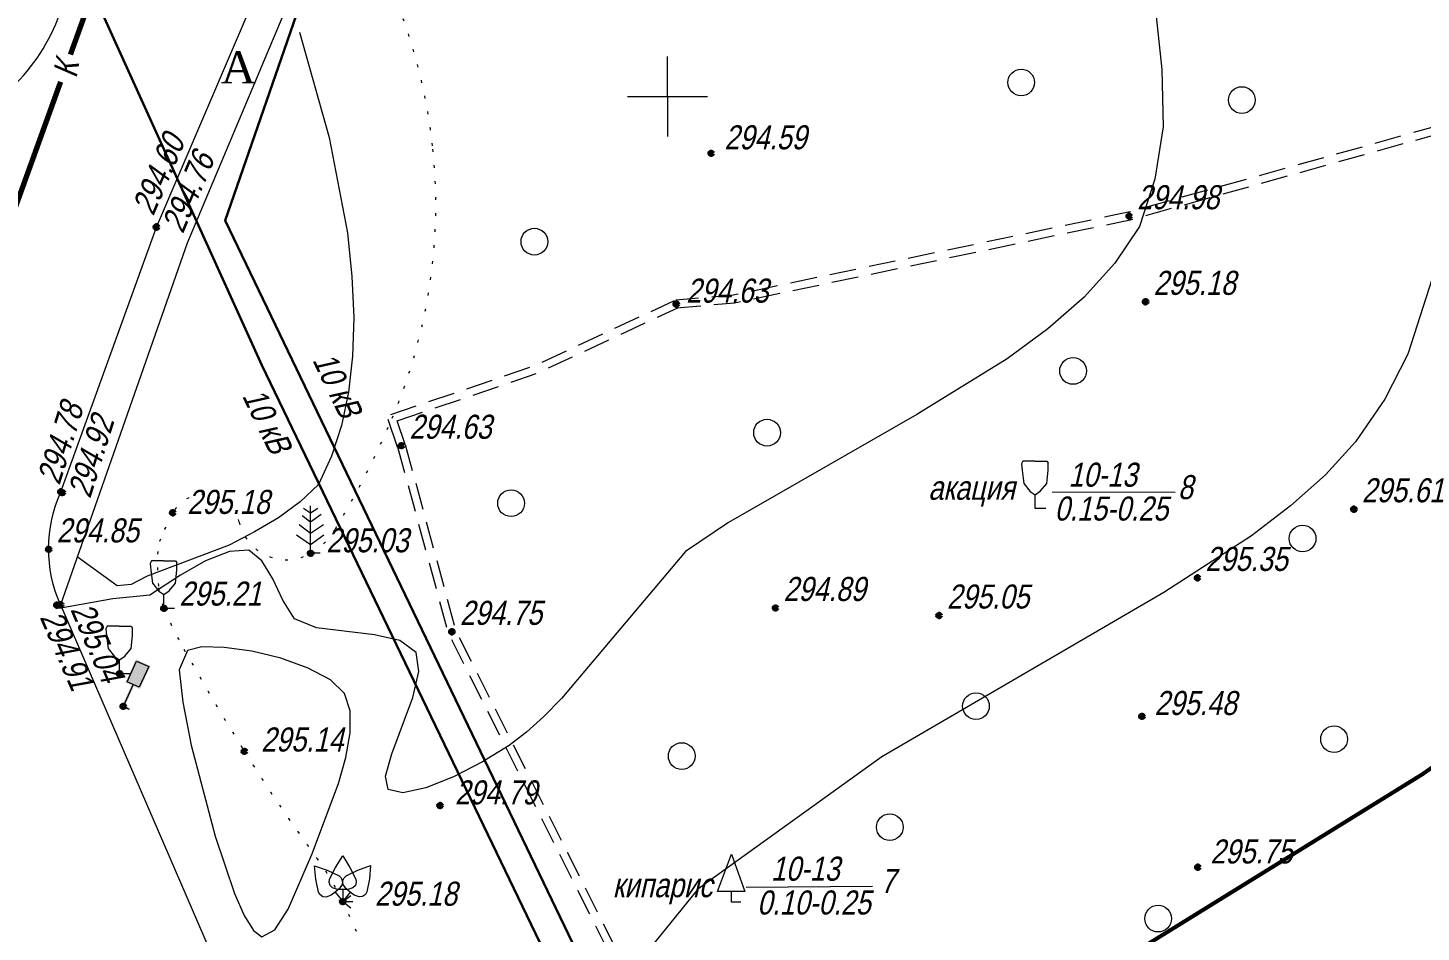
# Model space of a CAD drawing. Header units: metres. Extents: x 5191936 to 10384803, y 4968698 to 9938221.
# Drawn here: x 5192426.1 to 5192478.2, y 4968868.7 to 4968902.6 of the extents above; entities that cross this region are included whole.
import ezdxf

# ---------------------------------------------------------------- set-up
doc = ezdxf.new("R2010")
doc.units = ezdxf.units.M
for name, pattern in [('71100000a', [1, 0, -1]), ('COMMUN', [6, 5, -1]), ('DASHEDX2', [1.5, 1, -0.5])]:
    doc.linetypes.add(name, pattern=pattern)
doc.layers.get('0').update_dxf_attribs({"lineweight": 18})
for name, color, linetype, lineweight in [('31252100', 7, 'Continuous', 18), ('71100000', 7, 'Continuous', 18), ('71133200', 7, 'Continuous', 18), ('71133300', 7, 'Continuous', 18), ('71133600', 7, 'Continuous', 18), ('71133800', 7, 'Continuous', 18), ('Commun', 7, 'Continuous', 18), ('GEO_POINTS', 7, 'Continuous', 18), ('Grid', 7, 'Continuous', 18), ('Otm', 7, 'Continuous', 18), ('R_Поверхность5_CNT-MAJ', 7, 'Continuous', 18), ('R_Поверхность5_CNT-MIN', 7, 'Continuous', 18), ('Sit', 7, 'Continuous', 18), ('Text', 7, 'Continuous', 18), ('Text_com', 7, 'Continuous', 18), ('Us_znak', 7, 'Continuous', 18), ('Us_znak_fon', 7, 'Continuous', 18)]:
    doc.layers.add(name, color=color, linetype=linetype, lineweight=lineweight)
doc.styles.add('eskd', font='ESKD1.shx', dxfattribs={"width": 1.2, "oblique": 15})
doc.styles.get("Standard").update_dxf_attribs({"font": 'arial.ttf', "width": 0.8, "oblique": 13, "height": 0.9})
doc.styles.add('style1', font='times.ttf', dxfattribs={"height": 1})
doc.linetypes.add('KABELww_500', pattern='A,0.0001,-0.4,[131,ltypeshp.shx,S=0.4,R=90,X=0.4,Y=-0.4],0.2,[131,ltypeshp.shx,S=0.2,R=90,X=0.4,Y=-0.2],3.6,[131,ltypeshp.shx,S=0.2,R=-90,X=-0.4,Y=0.2],0.2,[131,ltypeshp.shx,S=0.4,R=-90,X=-0.4,Y=0.4],-0.8,4,-0.4', length=9.6001)

# ---------------------------------------------------------------- blocks, each defined once
blk = doc.blocks.new('71133200')
for p, q in [((-0.924145, 3.560442), (-1.024145, 3.360442)), ((-1.024145, 3.360442), (-0.977382, 2.864397)), ((-0.024145, 3.560442), (-0.924145, 3.560442)), ((-0.024145, 3.560442), (0.875855, 3.560442)), ((0.875855, 3.560442), (0.958164, 3.395824)), ((0.975974, 2.864397), (0.958164, 3.395824)), ((-0.977382, 2.864397), (-0.861899, 1.88241)), ((0.861899, 1.88241), (0.975974, 2.864397)), ((-0.861899, 1.88241), (-0.374616, 1.28565)), ((-0.374616, 1.28565), (0, 1.039723)), ((0, 1.039723), (0.401375, 1.321765)), ((0.401375, 1.321765), (0.861899, 1.88241)), ((0, 0), (0, 1.039723)), ((0.8, 0), (0, 0))]:
    blk.add_line(p, q)
at = {"style": 'eskd', "oblique": 14.99997778}
blk.add_attdef('Z', (1.873004, -0.239356), '', height=2, dxfattribs=at)
blk = doc.blocks.new('71133300')
for p, q in [((0, 0.91), (0, 0)), ((0, 0), (0.76, 0))]:
    blk.add_line(p, q)
blk.add_lwpolyline([(0, 0.91), (-0.38, 0.91), (-0.76, 1.03), (-0.95, 1.21), (-1.01, 1.47), (-0.99, 1.69), (-0.54, 2.57), (0, 3.42), (0.54, 2.57), (0.99, 1.69), (1.01, 1.47), (0.95, 1.21), (0.76, 1.03), (0.39, 0.91)], close=True)
at = {"style": 'eskd', "oblique": 15}
blk.add_attdef('Z', (1.77, -0.69), '', height=2, dxfattribs=at)
blk = doc.blocks.new('71133600')
for p, q in [((-0.52, 3.39), (0, 3.02)), ((0, 3.02), (0.55, 3.39)), ((-0.86, 2.16), (0, 1.51)), ((0, 1.51), (0.96, 2.16))]:
    blk.add_line(p, q)
for points in [[(0.71, 0), (0, 0), (0, 3.55)], [(-0.64, 2.84), (0, 2.37), (0, 2.37), (0.78, 2.93)], [(-1.05, 1.38), (0, 0.67), (1, 1.38)]]:
    blk.add_lwpolyline(points)
at = {"style": 'eskd', "oblique": 15}
blk.add_attdef('Z', (2.03, -0.19), '', height=2, dxfattribs=at)
blk = doc.blocks.new('ZNAK')
at = {"layer": 'Us_znak_fon', "true_color": 0xffffff}
blk.add_hatch(color=7, dxfattribs=at).paths.add_polyline_path([(0.3, 1.8), (-0.3, 1.8), (-0.3, 0.85), (-0.05, 0.85), (-0.05, -0.05), (0.25, -0.05), (0.25, 0.05), (0.05, 0.05), (0.05, 0.85), (0.3, 0.85)])
at = {"layer": 'Us_znak', "color": 0, "linetype": 'Continuous', "lineweight": -2, "ltscale": 10}
blk.add_lwpolyline([(-0.25, 1.75), (0.25, 1.75), (0.25, 0.9), (-0.25, 0.9)], close=True, dxfattribs=at)
at = {"layer": 'Us_znak', "linetype": 'DASHEDX2', "ltscale": 10}
blk.add_lwpolyline([(0, 0.9), (0, 0), (0.25, 0)], dxfattribs=at)
blk = doc.blocks.new('31252100a')
blk.add_circle((0, 0), 1)
blk = doc.blocks.new('GRID')
at = {"layer": 'Grid', "color": 104}
blk.add_line((-1.5, 0), (1.5, 0), dxfattribs=at)
for points in [[(0, 0), (0, 1.5)], [(0, 0), (0, -1.5)]]:
    blk.add_lwpolyline(points, dxfattribs=at)
blk = doc.blocks.new('71133800')
blk.add_lwpolyline([(0.71, 0), (0, 0), (0, 0.8), (-1.03, 0.8), (0, 3.61), (1.01, 0.8), (-0.03, 0.8)])
at = {"style": 'eskd', "oblique": 15}
blk.add_attdef('Z', (1.57, -0.8), '', height=2, dxfattribs=at)

msp = doc.modelspace()

# ---------------------------------------------------------------- linework, layer by layer
at = {"layer": '71100000', "linetype": '71100000a', "ltscale": 0.5}
msp.add_lwpolyline([(5192450.035, 4968840.02, -0.025435), (5192448.271, 4968843.83, -0.033015), (5192447.263, 4968846.905, -0.010565), (5192446.748, 4968849.109, 0.041009), (5192446.581, 4968849.668, 0.014385), (5192445.404, 4968852.443, -0.005343), (5192442.102, 4968859.852, -0.005186), (5192439.063, 4968867.076, 0.013408), (5192437.842, 4968869.851, 0.048157), (5192436.86, 4968871.498, -0.019154), (5192434.162, 4968875.479, -0.011167), (5192431.893, 4968879.309, -0.029325), (5192431.149, 4968880.834, -0.071855), (5192430.95, 4968881.604, -0.041893), (5192430.917, 4968882.963, -0.078018), (5192431.018, 4968883.425, -0.033707), (5192431.48, 4968884.412, -0.688426), (5192433.967, 4968884.061, 0.504722), (5192436.64, 4968882.894, 0.126735), (5192437.571, 4968883.807, 0.034981), (5192439.691, 4968887.949, 0.128452), (5192441.207, 4968898.148, 0.127487), (5192437.534, 4968907.864)], format="xyb", dxfattribs=at)
at = {"layer": 'Commun', "color": 1, "linetype": 'KABELww_500', "lineweight": 30, "elevation": 289.986, "flags": 128}
for points in [[(5192382.466, 4969011.289), (5192415.089, 4968933.441), (5192434.818, 4968889.937), (5192496.307, 4968762.206)], [(5192470.823, 4968955.324), (5192470.043, 4968959.241), (5192459.28, 4968956.949), (5192460.771, 4968950.247), (5192451.844, 4968948.527), (5192433.445, 4968895.36), (5192497.244, 4968762.638)]]:
    msp.add_lwpolyline(points, dxfattribs=at)
at = {"layer": 'Commun', "color": 32, "linetype": 'COMMUN', "ltscale": 0.7, "const_width": 0.2, "elevation": 289.283, "flags": 128}
for points in [[(5192427.65, 4968901.57), (5192435.537, 4968923.461)], [(5192418.659, 4968910.859), (5192425.274, 4968894.976), (5192427.282, 4968900.548)]]:
    msp.add_lwpolyline(points, dxfattribs=at)
at = {"layer": 'GEO_POINTS', "lineweight": 60}
for centre in [(5192451.634, 4968897.871, 294.591), (5192467.282, 4968895.518, 294.976), (5192430.868, 4968895.104, 294.763), (5192430.871, 4968895.117, 294.604), (5192450.327, 4968892.225, 294.634), (5192467.896, 4968892.312, 295.178), (5192440.039, 4968886.923, 294.626), (5192427.294, 4968885.197, 294.783), (5192427.343, 4968885.167, 294.922), (5192431.48, 4968884.412, 295.175), (5192475.694, 4968884.545, 295.61), (5192426.835, 4968883.042, 294.85), (5192436.64, 4968882.894, 295.032), (5192469.84, 4968881.975, 295.35), (5192427.14, 4968880.956, 294.909), (5192427.28, 4968880.964, 295.041), (5192431.149, 4968880.834, 295.208), (5192454.043, 4968880.849, 294.886), (5192460.165, 4968880.566, 295.05), (5192441.93, 4968879.956, 294.749), (5192429.488, 4968878.383, 295.768), (5192429.625, 4968877.163, 295.146), (5192467.759, 4968876.788, 295.478), (5192434.162, 4968875.479, 295.145), (5192441.486, 4968873.448, 294.794), (5192469.853, 4968871.139, 295.749), (5192437.842, 4968869.851, 295.178)]:
    msp.add_circle(centre, 0.06, dxfattribs=at)
at = {"layer": 'R_Поверхность5_CNT-MAJ', "color": 32, "elevation": 296, "flags": 128}
msp.add_lwpolyline([(5192481.553, 4968876.93, 0.15, 0.15, 0), (5192478.247, 4968874.615, 0.15, 0.15, 0), (5192464.154, 4968865.895, 0.15, 0.15, 0), (5192461.343, 4968863.919, 0.15, 0.15, 0), (5192457.438, 4968861.247, 0.15, 0.15, 0), (5192456.659, 4968860.625, 0.15, 0.15, 0), (5192456.026, 4968860.037, 0.15, 0.15, 0), (5192455.572, 4968859.492, 0.15, 0.15, 0), (5192455.453, 4968859.244, 0.15, 0.15, 0), (5192452.291, 4968856.631, 0.15, 0.15, 0), (5192451.966, 4968856.391, 0.15, 0.15, 0), (5192451.294, 4968855.778, 0.15, 0.15, 0), (5192449.903, 4968854.263, 0.15, 0.15, 0), (5192446.373, 4968850.141, 0.15, 0.15, 0), (5192446.373, 4968850.141, 0.15, 0.15, 0), (5192446.373, 4968850.141, 0, 0, 0)], format="xyseb", dxfattribs=at)
at = {"layer": 'R_Поверхность5_CNT-MIN', "color": 32, "flags": 128}
for points, elevation in [([(5192467.804, 4968907.553), (5192468.506, 4968901.012), (5192468.548, 4968898.868), (5192468.239, 4968896.909), (5192467.665, 4968895.135), (5192466.747, 4968893.759), (5192465.591, 4968892.485), (5192464.234, 4968891.298), (5192462.714, 4968890.181), (5192459.335, 4968888.092), (5192452.278, 4968884.043), (5192450.67, 4968882.964), (5192446.032, 4968877.458), (5192445.374, 4968876.787), (5192444.72, 4968876.197), (5192444.07, 4968875.704), (5192443.069, 4968875.084), (5192441.989, 4968874.524), (5192440.956, 4968874.107), (5192440.097, 4968873.92), (5192439.54, 4968874.048), (5192439.443, 4968874.544), (5192439.675, 4968875.385), (5192440.464, 4968877.501), (5192440.691, 4968878.472), (5192440.587, 4968879.182), (5192439.98, 4968879.625), (5192439.026, 4968879.836), (5192436.86, 4968880.106), (5192436.036, 4968880.436), (5192435.605, 4968881.144), (5192435.22, 4968881.933), (5192434.815, 4968882.616), (5192434.324, 4968883.009), (5192433.605, 4968882.962), (5192432.704, 4968882.614), (5192431.773, 4968882.074), (5192430.623, 4968881.327), (5192429.237, 4968881.193), (5192427.217, 4968880.828)], 295), ([(5192436.227, 4968902.411), (5192437.34, 4968898.461), (5192438.015, 4968894.899), (5192438.189, 4968893.262), (5192438.254, 4968891.723), (5192438.21, 4968890.28), (5192438.056, 4968888.934), (5192437.793, 4968887.684), (5192437.421, 4968886.532), (5192436.94, 4968885.476), (5192436.251, 4968884.818), (5192435.44, 4968884.228), (5192434.542, 4968883.694), (5192433.588, 4968883.203), (5192430.527, 4968882.043), (5192429.918, 4968881.726)], 294.5), ([(5192481.104, 4968900.912), (5192477.708, 4968890.353), (5192476.858, 4968888.668), (5192475.75, 4968887.064), (5192474.628, 4968885.837), (5192473.319, 4968884.669), (5192471.855, 4968883.551), (5192468.573, 4968881.424), (5192458.025, 4968875.268), (5192451.139, 4968870.319), (5192449.542, 4968868.352), (5192448.967, 4968867.752), (5192448.332, 4968867.232), (5192447.55, 4968866.871), (5192445.753, 4968866.464), (5192444.935, 4968866.141), (5192444.189, 4968865.717), (5192443.716, 4968865.106), (5192443.323, 4968864.346), (5192442.998, 4968863.482), (5192442.497, 4968861.614), (5192442.292, 4968859.852)], 295.5), ([(5192429.918, 4968881.726), (5192429.399, 4968881.676), (5192427.907, 4968882.758)], 294.5)]:
    msp.add_lwpolyline(points, dxfattribs=dict(at, elevation=elevation))
at = {"layer": 'R_Поверхность5_CNT-MIN', "color": 32, "elevation": 295.5, "flags": 128}
msp.add_lwpolyline([(5192434.817, 4968868.538), (5192435.304, 4968868.8), (5192435.802, 4968869.572), (5192436.684, 4968871.623), (5192437.679, 4968874.273), (5192437.956, 4968875.25), (5192438.12, 4968876.175), (5192438.122, 4968876.991), (5192437.911, 4968877.64), (5192437.382, 4968878.154), (5192436.544, 4968878.6), (5192435.521, 4968878.963), (5192434.435, 4968879.226), (5192433.41, 4968879.373), (5192432.569, 4968879.389), (5192432.035, 4968879.258), (5192431.723, 4968878.528), (5192431.858, 4968877.316), (5192432.17, 4968875.715), (5192433.066, 4968872.301), (5192433.795, 4968870.159), (5192434.158, 4968869.337), (5192434.503, 4968868.773)], close=True, dxfattribs=at)
at = {"layer": 'Sit', "flags": 128}
for points, elevation in [([(5192412.257, 4968915.081), (5192417.309, 4968903.186, 0.533802), (5192425.304, 4968900.195, 0.119515), (5192427.177, 4968902.905), (5192428.958, 4968907.612), (5192433.591, 4968920.829), (5192435.781, 4968926.726), (5192437.133, 4968930.267), (5192442.126, 4968944.513), (5192443.619, 4968948.254)], 293.656), ([(5192447.22, 4968933.436), (5192441.725, 4968918.196, -0.252015), (5192439.439, 4968912.168), (5192432.015, 4968894.505), (5192427.28, 4968880.964)], 294.109), ([(5192430.868, 4968895.104), (5192430.868, 4968895.104), (5192438.336, 4968912.562), (5192438.935, 4968914.077, 0.349402), (5192440.458, 4968918.315), (5192442.842, 4968924.865), (5192445.978, 4968933.407)], 294.85), ([(5192427.28, 4968880.964, -0.213698), (5192427.294, 4968885.197), (5192430.868, 4968895.104)], 294.85)]:
    msp.add_lwpolyline(points, format="xyb", dxfattribs=dict(at, elevation=elevation))
at = {"layer": 'Sit', "linetype": 'DASHEDX2', "flags": 128}
for points, elevation in [([(5192481.777, 4968899.722), (5192467.246, 4968895.663), (5192452.462, 4968892.561), (5192450.314, 4968892.374)], 295.548), ([(5192481.858, 4968899.433), (5192467.317, 4968895.372), (5192452.506, 4968892.264), (5192450.34, 4968892.076)], 295.548), ([(5192439.643, 4968888.091), (5192444.984, 4968889.904), (5192450.264, 4968892.361)], 294.626), ([(5192439.881, 4968887.855), (5192445.096, 4968889.626), (5192450.391, 4968892.089)], 294.626), ([(5192439.894, 4968886.884), (5192441.79, 4968879.902), (5192451.351, 4968860.898), (5192458.515, 4968845.493), (5192462.08, 4968837.232)], 294.626), ([(5192440.184, 4968886.963), (5192442.071, 4968880.01), (5192451.621, 4968861.028), (5192458.789, 4968845.616), (5192462.356, 4968837.351)], 294.626)]:
    msp.add_lwpolyline(points, dxfattribs=dict(at, elevation=elevation))
at = {"layer": 'Sit', "flags": 128}
for points, elevation in [([(5192439.897, 4968886.875), (5192439.549, 4968887.901)], 294.626), ([(5192440.181, 4968886.971), (5192439.881, 4968887.855)], 294.626), ([(5192427.28, 4968880.964), (5192435.424, 4968862.1), (5192444.889, 4968840.285), (5192448.71, 4968831.388), (5192448.71, 4968831.388)], 294.85), ([(5192452.944, 4968870.396), (5192457.675, 4968870.429)], 295.5)]:
    msp.add_lwpolyline(points, dxfattribs=dict(at, elevation=elevation))
msp.add_lwpolyline([(5192464.398, 4968885.201), (5192469.005, 4968885.185)], dxfattribs=at)

# ---------------------------------------------------------------- block references
at = {"layer": '31252100', "color": 7, "xscale": 0.5, "yscale": 0.5, "zscale": 0.5}
for p in [(5192463.24, 4968900.525), (5192471.498, 4968899.866), (5192445.016, 4968894.563), (5192465.182, 4968889.723), (5192453.726, 4968887.411), (5192444.143, 4968884.769), (5192473.773, 4968883.448), (5192461.547, 4968877.173), (5192474.95, 4968875.936), (5192450.532, 4968875.302), (5192458.32, 4968872.64), (5192468.365, 4968869.216)]:
    msp.add_blockref('31252100a', p, dxfattribs=at)
at = {"layer": '71133200', "color": 7, "xscale": 0.5, "yscale": 0.5, "zscale": 0.5}
for p in [(5192463.766, 4968884.57), (5192431.149, 4968880.834, 295.208), (5192429.488, 4968878.383, 295.768)]:
    msp.add_blockref('71133200', p, dxfattribs=at)
at = {"layer": '71133300', "color": 7, "xscale": 0.5, "yscale": 0.5, "zscale": 0.5}
for rotation in [38.26990210757506, 322.382427364061]:
    msp.add_blockref('71133300', (5192437.842, 4968869.851, 295.178), dxfattribs=dict(at, rotation=rotation))
msp.add_blockref('71133300', (5192437.842, 4968869.851, 295.178), dxfattribs=at)
at = {"layer": '71133600', "color": 7, "xscale": 0.5, "yscale": 0.5, "zscale": 0.5}
msp.add_blockref('71133600', (5192436.64, 4968882.894, 295.032), dxfattribs=at)
at = {"layer": '71133800', "color": 7, "xscale": 0.5, "yscale": 0.5, "zscale": 0.5}
msp.add_blockref('71133800', (5192452.391, 4968869.828, 295.5), dxfattribs=at)
at = {"layer": 'Grid', "color": 7, "linetype": 'Continuous'}
msp.add_blockref('GRID', (5192450, 4968900), dxfattribs=at)
at = {"layer": 'Sit', "color": 7, "linetype": 'Continuous', "rotation": 335.4812721317538}
msp.add_blockref('ZNAK', (5192429.625, 4968877.163, 295.146), dxfattribs=at)

# ---------------------------------------------------------------- texts
at = {"layer": 'Otm', "oblique": 13, "width": 0.8}
for s, p in [('294.59', (5192452.131, 4968898.021, 294.591)), ('294.98', (5192467.582, 4968895.778, 294.976)), ('294.63', (5192450.704, 4968892.28, 294.634)), ('295.18', (5192468.196, 4968892.572, 295.178)), ('294.63', (5192440.339, 4968887.183, 294.626)), ('10-13', (5192465.006, 4968885.388, 0.02)), ('8', (5192469.11, 4968884.922, 0.02)), ('акация', (5192459.761, 4968884.899, 0.02)), ('295.61', (5192475.994, 4968884.805, 295.61)), ('295.18', (5192432.026, 4968884.37, 295.175)), ('0.15-0.25', (5192464.491, 4968884.121, 0.02)), ('294.85', (5192427.135, 4968883.302, 294.85)), ('295.03', (5192437.231, 4968882.932, 295.032)), ('295.35', (5192470.14, 4968882.235, 295.35)), ('295.21', (5192431.73, 4968880.936, 295.208)), ('294.89', (5192454.343, 4968881.109, 294.886)), ('295.05', (5192460.465, 4968880.826, 295.05)), ('294.75', (5192442.23, 4968880.216, 294.749)), ('295.48', (5192468.232, 4968876.839, 295.478)), ('295.14', (5192434.791, 4968875.473, 295.145)), ('294.79', (5192442.043, 4968873.492, 294.794)), ('295.75', (5192470.323, 4968871.28, 295.749)), ('10-13', (5192453.871, 4968870.636, 295.52)), ('кипарис', (5192447.946, 4968870.018, 295.52)), ('7', (5192457.975, 4968870.171, 295.52)), ('295.18', (5192439.049, 4968869.699, 295.178)), ('0.10-0.25', (5192453.356, 4968869.37, 295.52))]:
    msp.add_text(s, height=0.9, dxfattribs=at).set_placement(p)
for s, rotation, p in [('294.60', 66.7743, (5192430.75, 4968895.496, 294.604)), ('294.76', 66.7743, (5192431.857, 4968894.83, 294.763)), ('294.78', 72.6658, (5192427.239, 4968885.416, 294.783)), ('294.92', 72.6658, (5192428.389, 4968884.917, 294.922)), ('295.04', 293.3499, (5192427.638, 4968880.792, 295.041)), ('294.91', 293.3499, (5192426.491, 4968880.506, 294.909))]:
    msp.add_text(s, height=0.9, rotation=rotation, dxfattribs=at).set_placement(p)
at = {"layer": 'Text', "style": 'style1'}
msp.add_text('А', height=1.2, dxfattribs=at).set_placement((5192433.286, 4968900.487))
at = {"layer": 'Text_com', "oblique": 13, "width": 0.8}
msp.add_text('К', height=0.9, rotation=79.7304, dxfattribs=at).set_placement((5192427.876, 4968900.662, 286.771))
at = {"layer": 'Text_com', "color": 1, "oblique": 13, "width": 0.8}
for p in [(5192436.693, 4968890.134, 568.007), (5192434.063, 4968888.793, 568.007)]:
    msp.add_text('10 кВ ', height=0.9, rotation=295.6548, dxfattribs=at).set_placement(p)

doc.saveas('drawing.dxf')
